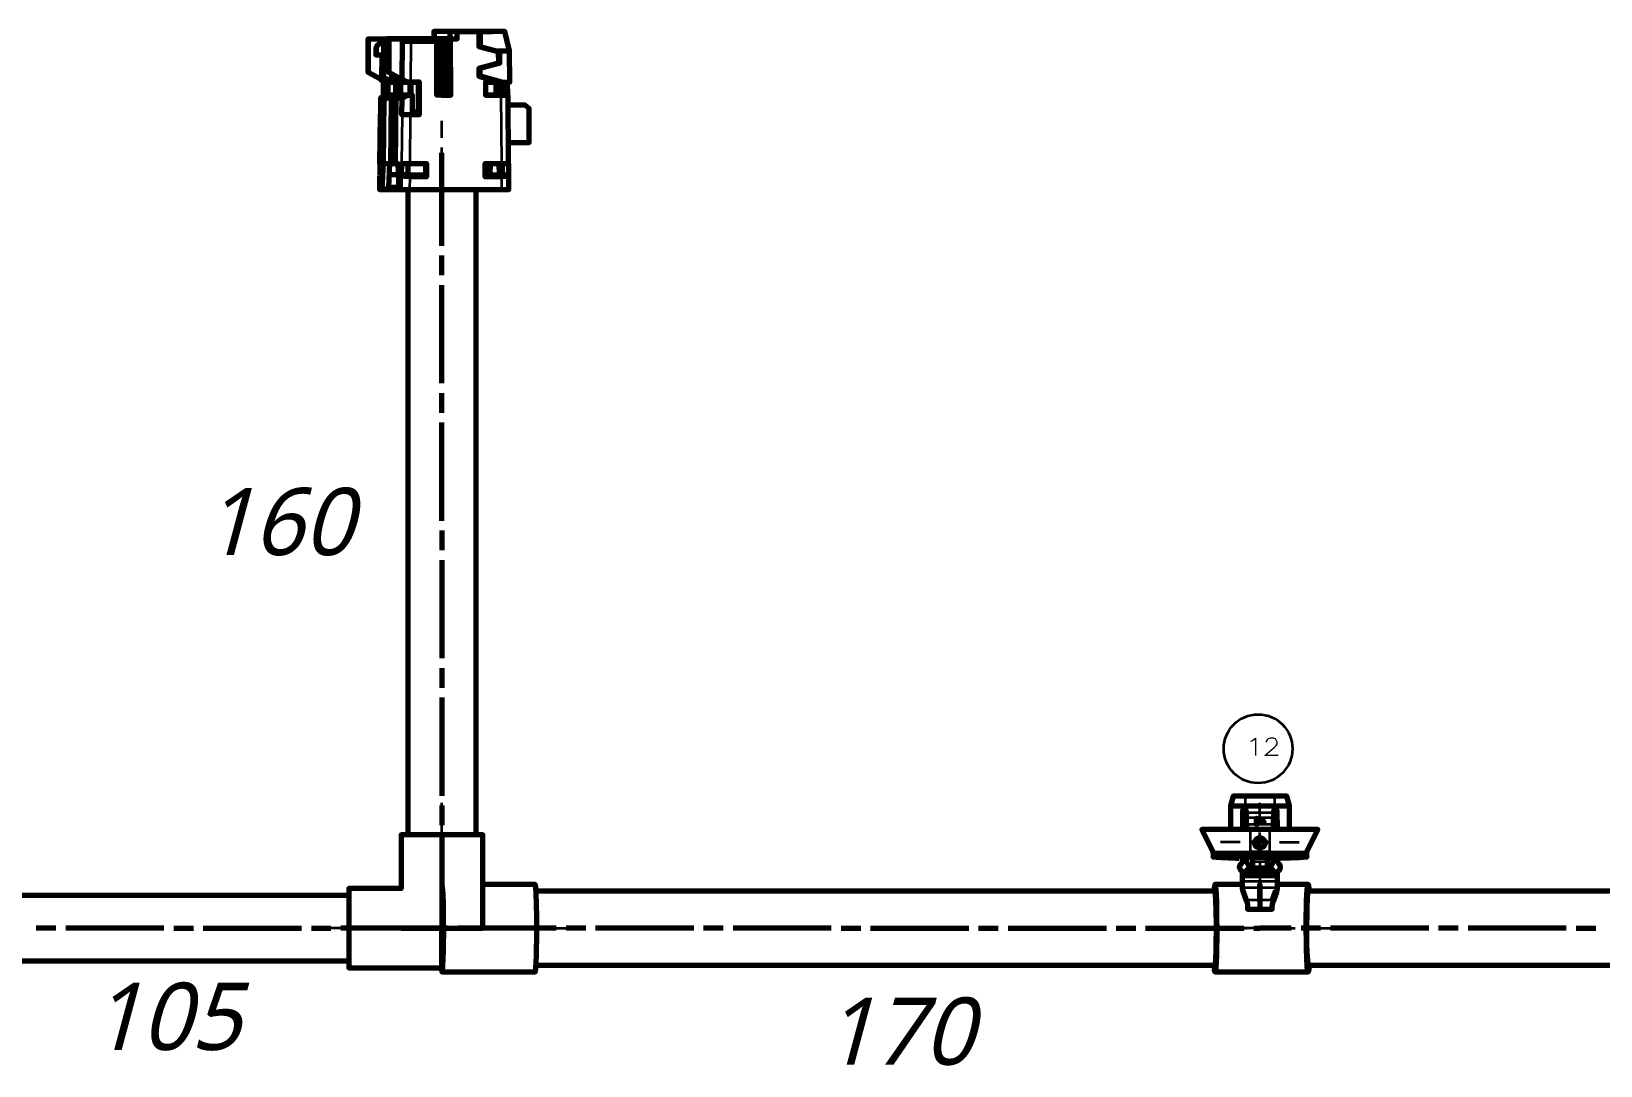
# Model space of a CAD drawing. Header units: millimetres. Extents: x 0 to 174, y 0 to 33.
# Drawn here: x 19.22 to 25.51, y 8.37 to 12.51 of the extents above; entities that cross this region are included whole.
import ezdxf

# ---------------------------------------------------------------- set-up
doc = ezdxf.new("R2010")
doc.units = ezdxf.units.MM
doc.layers.add('PDF_Geomertry', color=7, linetype='Continuous', true_color=0x405f80)
doc.layers.add('PDF_Text', color=7, linetype='Continuous')
doc.styles.add('PDF Lucida Handwriting Italic', font='')
doc.styles.get('PDF Lucida Handwriting Italic').set_extended_font_data('Lucida Handwriting', italic=True)

msp = doc.modelspace()

# ---------------------------------------------------------------- linework, layer by layer
at = {"layer": 'PDF_Geomertry', "lineweight": 70}
for points in [[(20.5711, 12.3483), (20.5696, 12.3483), (20.5696, 12.4832), (20.5711, 12.4832), (20.634, 12.4832), (20.6517, 12.4832), (20.6533, 12.4832), (20.6951, 12.4832)], [(20.6236, 12.4201), (20.6228, 12.321), (20.5711, 12.3483), (20.5711, 12.4832)], [(20.624, 12.4688), (20.6242, 12.4733), (20.634, 12.4832)], [(20.6326, 12.3288), (20.631, 12.3288), (20.6321, 12.4586), (20.6469, 12.4733), (20.6368, 12.4733), (20.6354, 12.4733)], [(20.6662, 12.311), (20.6326, 12.3288), (20.6338, 12.4586), (20.6321, 12.4586)], [(20.6446, 12.4694), (20.6338, 12.4586)], [(20.6517, 12.4694), (20.6446, 12.4694), (20.6517, 12.4769)], [(20.6533, 12.3483), (20.6517, 12.3483), (20.6517, 12.4832)], [(20.7063, 12.4733), (20.705, 12.321), (20.6533, 12.3483), (20.6533, 12.4832)], [(20.7161, 12.4832), (20.7063, 12.4733), (20.709, 12.4733), (20.7189, 12.4832), (20.721, 12.4832), (20.7256, 12.4832), (20.7322, 12.4832), (20.7399, 12.4832), (20.8447, 12.4832), (20.8449, 12.4832), (20.8596, 12.4832), (20.8606, 12.4832), (20.8821, 12.4832), (20.8822, 12.4832), (20.8969, 12.4832), (20.8997, 12.4832), (20.9262, 12.4832), (20.9261, 12.5136)], [(20.7406, 12.4733), (20.709, 12.4733)], [(20.8446, 12.4733), (20.7406, 12.4733), (20.7399, 12.4832)], [(21.1057, 12.3101), (21.1372, 12.3101), (21.1361, 12.435), (21.1171, 12.5136), (21.0179, 12.5136), (21.0126, 12.5136), (20.9261, 12.5136), (20.9242, 12.5136), (20.8981, 12.5136), (20.835, 12.5136), (20.8328, 12.5136), (20.8328, 12.4832)], [(20.835, 12.4832), (20.835, 12.5136)], [(20.8628, 12.2578), (20.8446, 12.2578), (20.8446, 12.4733), (20.8447, 12.4832)], [(20.8449, 12.4832), (20.8449, 12.2578)], [(20.8596, 12.4832), (20.8596, 12.2578)], [(20.8635, 12.4654), (20.8606, 12.4832)], [(20.8818, 12.4654), (20.8635, 12.4654), (20.8637, 12.2578)], [(20.8821, 12.4832), (20.8818, 12.4654), (20.8818, 12.2578), (20.8819, 12.2578), (20.9001, 12.2578), (20.8997, 12.4832)], [(20.8822, 12.4832), (20.8822, 12.2578)], [(20.8969, 12.4832), (20.8969, 12.2578)], [(20.8981, 12.4832), (20.8981, 12.5136)], [(20.9242, 12.5136), (20.9242, 12.4832)], [(21.0126, 12.5136), (21.0126, 12.4536), (21.0185, 12.4536), (21.0882, 12.4349), (21.0971, 12.4325), (21.0911, 12.4325), (21.0912, 12.3861), (21.0971, 12.3861), (21.0971, 12.4325)], [(21.0126, 12.4536), (21.0911, 12.4325)], [(21.0179, 12.5136), (21.0185, 12.4536)], [(21.1361, 12.4349), (21.0882, 12.4349)], [(20.664, 12.3288), (20.6976, 12.311), (20.6662, 12.311), (20.6353, 12.311), (20.6232, 12.3176), (20.6194, 12.32), (20.6185, 12.3206), (20.6183, 12.3208), (20.6182, 12.3208), (20.6182, 12.3208), (20.6182, 12.3208), (20.6182, 12.3208), (20.6182, 12.321), (20.6182, 12.321), (20.6182, 12.321), (20.6183, 12.321), (20.6211, 12.321), (20.5696, 12.3483)], [(20.6228, 12.321), (20.6457, 12.321), (20.631, 12.3288)], [(20.6806, 12.3331), (20.6804, 12.321), (20.7033, 12.321), (20.6517, 12.3483)], [(20.6657, 12.3288), (20.664, 12.3288), (20.6642, 12.3417)], [(20.6658, 12.3408), (20.6657, 12.3288), (20.6804, 12.321)], [(21.0971, 12.3861), (21.0186, 12.365), (21.0126, 12.365), (21.0126, 12.3336), (21.0999, 12.3101), (21.0401, 12.3101), (21.0403, 12.2585), (21.1024, 12.2585), (21.1297, 12.2585)], [(21.0912, 12.3861), (21.0126, 12.365)], [(21.0999, 12.3101), (21.1057, 12.3101), (21.0186, 12.3336), (21.0126, 12.3336)], [(21.0186, 12.3336), (21.0186, 12.365)], [(20.6182, 12.3225), (20.6182, 12.3208)], [(20.7718, 12.2504), (20.7731, 12.2515), (20.7731, 12.3089), (20.7718, 12.3089), (20.7467, 12.3089), (20.7374, 12.3089), (20.7, 12.3089), (20.6985, 12.3089), (20.6825, 12.3089), (20.6808, 12.3089), (20.6481, 12.3089), (20.6464, 12.3089), (20.6306, 12.3089), (20.6289, 12.3089), (20.6289, 12.2597), (20.6306, 12.2597), (20.6464, 12.2597), (20.6481, 12.2597), (20.6808, 12.2597), (20.6825, 12.2597), (20.6985, 12.2597), (20.7, 12.2597), (20.7374, 12.2597), (20.7374, 12.3089)], [(20.6306, 12.3089), (20.6306, 12.2597)], [(20.6464, 12.3089), (20.6464, 12.2597)], [(20.6481, 12.3089), (20.6481, 12.2597)], [(20.6594, 12.311), (20.6594, 12.3089)], [(20.6808, 12.2597), (20.6808, 12.3089)], [(20.6825, 12.2597), (20.6825, 12.3089)], [(20.685, 12.3089), (20.685, 12.311)], [(20.6976, 12.311), (20.7286, 12.311), (20.7392, 12.311), (20.7742, 12.311), (20.7742, 12.179), (20.7382, 12.179), (20.7067, 12.179), (20.705, 12.179), (20.7056, 12.2461), (20.7253, 12.2578), (20.7454, 12.2578)], [(20.6985, 12.2597), (20.6985, 12.3089)], [(20.7, 12.2597), (20.7, 12.3089)], [(20.705, 12.321), (20.7078, 12.321), (20.7142, 12.3182), (20.7286, 12.311)], [(20.7199, 12.3089), (20.7199, 12.311)], [(20.7374, 12.2597), (20.7454, 12.2597), (20.7454, 12.1908), (20.7467, 12.1908), (20.7718, 12.1908), (20.7718, 12.3089)], [(20.7457, 12.3089), (20.7457, 12.311)], [(20.7704, 12.311), (20.7704, 12.3089)], [(20.8867, 12.2636), (20.8867, 12.305)], [(20.8935, 12.2636), (20.8935, 12.305)], [(21.0403, 12.2597), (21.0818, 12.2597), (21.0828, 12.2597), (21.1004, 12.2597), (21.11, 12.2597), (21.11, 12.3089), (21.1004, 12.3089), (21.0828, 12.3089), (21.0818, 12.3089), (21.0401, 12.3089)], [(21.0818, 12.2597), (21.0818, 12.3089)], [(21.0828, 12.3089), (21.0828, 12.2597)], [(21.1004, 12.2597), (21.1004, 12.3089)], [(21.1271, 12.3101), (21.1275, 12.2585)], [(20.7253, 12.2578), (20.6978, 12.2578), (20.6664, 12.2578), (20.639, 12.2578), (20.6193, 12.2461), (20.6186, 12.179), (20.6169, 12.179), (20.6151, 11.9842), (20.6161, 11.9842), (20.6157, 11.9389), (20.6147, 11.9363)], [(20.6664, 12.2578), (20.6319, 12.2374), (20.6303, 12.2374), (20.6451, 12.2461), (20.6193, 12.2461)], [(20.6319, 12.2374), (20.6299, 11.9843), (20.6282, 11.9843), (20.6303, 12.2374)], [(20.6568, 12.2597), (20.6568, 12.2578)], [(20.6582, 12.2597), (20.6582, 12.2578)], [(20.6592, 12.2597), (20.6592, 12.2578)], [(20.6757, 11.9842), (20.6608, 11.9843), (20.6632, 12.2374), (20.6978, 12.2578)], [(20.6608, 11.9843), (20.6625, 11.9843), (20.6649, 12.2374), (20.6632, 12.2374)], [(20.7056, 12.2461), (20.6797, 12.2461), (20.6649, 12.2374)], [(20.6797, 12.2461), (20.6772, 11.9842), (20.6889, 11.9842), (20.6921, 11.8799)], [(20.6847, 12.2578), (20.6847, 12.2597)], [(20.7196, 12.2578), (20.7196, 12.2597)], [(20.8819, 12.2578), (20.8628, 12.2578), (20.8637, 12.2578), (20.8818, 12.2578)], [(21.1313, 11.9842), (21.1317, 11.9389), (21.1328, 11.9363), (21.1324, 11.935), (21.1304, 11.9339), (21.1254, 11.9325), (21.1164, 11.9314), (21.1054, 11.931), (21.0385, 11.931), (21.0385, 11.9842), (21.1049, 11.9842), (21.1324, 11.9842), (21.1299, 12.2585)], [(21.1315, 12.0678), (21.2142, 12.0678), (21.2142, 12.2044), (21.1993, 12.2183), (21.1301, 12.2183)], [(20.7704, 12.1908), (20.7704, 12.179)], [(20.6262, 11.8799), (20.6314, 11.9842), (20.6429, 11.9842), (20.6446, 11.9842), (20.6757, 11.9842), (20.6772, 11.9842), (20.6625, 11.9843)], [(20.6282, 11.9843), (20.6429, 11.9842)], [(20.6299, 11.9843), (20.6446, 11.9842)], [(20.6553, 11.9842), (20.6515, 11.8897), (20.6918, 11.8897)], [(20.7281, 11.9389), (20.7036, 11.9389), (20.704, 11.9842), (20.705, 11.9842), (20.7365, 11.9842), (20.8028, 11.9842), (20.8028, 11.931), (20.7361, 11.931), (20.7174, 11.9322), (20.7074, 11.9343), (20.7053, 11.9354), (20.7049, 11.936), (20.7047, 11.9363), (20.7036, 11.9389)], [(20.7281, 11.9842), (20.7281, 11.9389), (20.7997, 11.9389)], [(20.7287, 11.9842), (20.7287, 11.9389)], [(20.7997, 11.9842), (20.7997, 11.9389), (20.8028, 11.931)], [(21.0385, 11.9389), (21.1081, 11.9389), (21.1081, 11.9842)], [(21.0586, 11.9842), (21.0572, 11.9389)], [(21.0928, 11.9842), (21.0946, 11.9389)], [(20.6146, 11.9358), (20.6142, 11.8799), (20.6262, 11.8799), (20.6414, 11.8799), (20.6921, 11.8799), (20.7042, 11.8799), (20.7357, 11.8799), (21.1058, 11.8799), (21.1333, 11.8799), (21.1328, 11.9358)], [(20.6515, 11.8897), (20.6414, 11.8799)], [(20.6903, 11.9389), (20.6535, 11.9389)], [(21.1081, 11.9389), (21.1317, 11.9389)], [(20.7287, 11.8799), (20.7287, 9.2933)], [(21.0019, 9.2933), (21.0019, 11.8799)], [(24.2614, 9.315), (24.2614, 9.4096), (24.2508, 9.4489), (24.2024, 9.4489), (24.0843, 9.4489), (24.0357, 9.4489), (24.0251, 9.4096), (24.0251, 9.315)], [(24.0251, 9.4096), (24.0843, 9.4096), (24.2024, 9.4096), (24.2614, 9.4096)], [(24.0747, 9.315), (24.0747, 9.3908), (24.0754, 9.3931), (24.0772, 9.3946), (24.0786, 9.3949), (24.0813, 9.3949), (24.0839, 9.3949), (24.0843, 9.3949), (24.0857, 9.3944), (24.0868, 9.3936), (24.0875, 9.3924), (24.0878, 9.391), (24.0878, 9.381), (24.0879, 9.3707), (24.0881, 9.3613), (24.0889, 9.3346), (24.0892, 9.3275), (24.0892, 9.3199), (24.0892, 9.3165), (24.1975, 9.3165), (24.1979, 9.315)], [(24.1975, 9.3165), (24.1975, 9.3199), (24.1975, 9.3275), (24.1976, 9.3346), (24.1985, 9.3613), (24.1988, 9.3707), (24.1989, 9.381), (24.1989, 9.391), (24.1999, 9.3936), (24.201, 9.3944), (24.2024, 9.3949), (24.2028, 9.3949), (24.2054, 9.3949), (24.2079, 9.3949), (24.2101, 9.3942), (24.2115, 9.3924), (24.2118, 9.3908), (24.2119, 9.315)], [(24.3311, 9.2049), (24.3311, 9.221), (24.3321, 9.2253), (24.3754, 9.315), (24.1813, 9.315), (24.1054, 9.315), (23.9112, 9.315), (23.9546, 9.2253), (23.9556, 9.221), (23.9556, 9.2049)], [(24.0892, 9.3165), (24.0888, 9.315)], [(24.1286, 9.359), (24.1285, 9.3592), (24.1279, 9.3362)], [(24.1317, 9.359), (24.1286, 9.359), (24.1279, 9.3364), (24.1322, 9.3364)], [(24.1279, 9.3364), (24.1279, 9.3362), (24.1324, 9.3362)], [(24.1583, 9.3469), (24.1317, 9.359), (24.1317, 9.3592), (24.1285, 9.3592)], [(24.1585, 9.3471), (24.1317, 9.3592)], [(24.1586, 9.3422), (24.1319, 9.355), (24.1318, 9.3551), (24.1585, 9.3424), (24.1586, 9.3422), (24.1585, 9.3471), (24.1583, 9.3469), (24.1585, 9.3424)], [(24.1319, 9.355), (24.1324, 9.3362), (24.1322, 9.3364), (24.1318, 9.3551)], [(20.7012, 8.9193), (21.0294, 8.9193), (21.0294, 9.2933), (20.7012, 9.2933), (20.7012, 9.0779), (20.4914, 9.0779), (20.4914, 8.7607), (20.8653, 8.7607), (20.8653, 8.9193)], [(24.0592, 9.2), (24.0331, 9.2003), (23.9753, 9.2024), (23.9581, 9.2039), (23.9558, 9.2046), (23.9556, 9.2047), (23.9556, 9.2049), (23.9556, 9.2049), (23.9556, 9.2049), (23.9556, 9.205), (23.9556, 9.205), (23.9556, 9.2051), (23.9558, 9.2053), (23.9569, 9.2057), (23.9715, 9.2072), (24.0004, 9.2086), (24.0488, 9.2097), (24.1054, 9.2101), (24.1813, 9.2101), (24.2549, 9.2094), (24.3118, 9.2075), (24.3287, 9.2058), (24.3308, 9.2053), (24.3311, 9.2051), (24.3311, 9.205), (24.3311, 9.2049), (24.3311, 9.2049), (24.3311, 9.2049), (24.3311, 9.2047), (24.331, 9.2047), (24.3308, 9.2046), (24.3257, 9.2035), (24.3089, 9.2022), (24.2706, 9.2007), (24.2193, 9.1999)], [(24.0722, 9.2025), (24.0722, 9.1843), (24.0692, 9.179), (24.0625, 9.1724), (24.0604, 9.1632), (24.0637, 9.1543), (24.0692, 9.1497), (24.0718, 9.1468), (24.0722, 9.1444), (24.0722, 9.1317), (24.0722, 9.1236), (24.0722, 9.1035), (24.0722, 9.0853), (24.0725, 9.08), (24.0736, 9.0725), (24.0758, 9.0651), (24.0893, 9.0281), (24.0906, 9.0246), (24.0932, 9.0147), (24.094, 9.0044), (24.094, 8.9961), (24.0956, 8.9961), (24.099, 8.9961), (24.1876, 8.9961), (24.1911, 8.9961), (24.1919, 8.9961), (24.1922, 8.9961), (24.1925, 8.9961), (24.1925, 8.9961), (24.1925, 8.9961), (24.1925, 9.0044), (24.1935, 9.0147), (24.1961, 9.0246), (24.1974, 9.0281), (24.2108, 9.0651), (24.2129, 9.0725), (24.2142, 9.08), (24.2144, 9.0853), (24.2144, 9.1035), (24.2144, 9.1236), (24.2144, 9.1317), (24.2144, 9.1444), (24.2149, 9.1468), (24.2175, 9.1497), (24.2242, 9.1564), (24.2261, 9.1656), (24.2229, 9.1744), (24.2175, 9.179), (24.2143, 9.1843)], [(24.0772, 9.2088), (24.0696, 9.2086), (24.0672, 9.2085), (24.0664, 9.2083)], [(24.0678, 9.2031), (24.0681, 9.2029), (24.0706, 9.2014), (24.0722, 9.1979), (24.0722, 9.1974)], [(24.0971, 9.1585), (24.1029, 9.1585), (24.1029, 9.1619), (24.1022, 9.1654), (24.1015, 9.1665), (24.0971, 9.1729), (24.0922, 9.1797), (24.0911, 9.1832), (24.0911, 9.2026), (24.0911, 9.2028), (24.0911, 9.2028), (24.0917, 9.2051), (24.0931, 9.2069), (24.0949, 9.2082), (24.0971, 9.2088)], [(24.0971, 9.2025), (24.0949, 9.2021), (24.0931, 9.201), (24.0917, 9.1993), (24.0911, 9.1968)], [(24.1126, 9.1997), (24.1054, 9.1997)], [(24.1731, 9.1574), (24.1732, 9.1585), (24.1732, 9.1651), (24.1732, 9.1858), (24.1732, 9.1967), (24.1732, 9.1992), (24.1742, 9.204), (24.1756, 9.2061), (24.1772, 9.2074), (24.1782, 9.2078), (24.179, 9.2078), (24.1075, 9.2078), (24.1103, 9.2068), (24.1119, 9.205), (24.1131, 9.2022), (24.1135, 9.1992), (24.1135, 9.1967), (24.1135, 9.1858), (24.1135, 9.1651), (24.1135, 9.1585), (24.1136, 9.1574)], [(24.1133, 9.1975), (24.1128, 9.1996), (24.1114, 9.2011), (24.1096, 9.2022), (24.1075, 9.2025)], [(24.179, 9.2025), (24.1769, 9.2022), (24.1751, 9.2011), (24.1739, 9.1996), (24.1732, 9.1975)], [(24.1813, 9.1997), (24.1739, 9.1997)], [(24.1896, 9.2088), (24.1918, 9.2082), (24.1938, 9.2069), (24.195, 9.205), (24.1954, 9.2028), (24.1954, 9.2028), (24.1954, 9.2026), (24.1954, 9.1832), (24.1944, 9.1797), (24.1896, 9.1729), (24.1851, 9.1665), (24.1844, 9.1654), (24.1836, 9.1619), (24.1836, 9.1585), (24.1896, 9.1585)], [(24.1954, 9.1968), (24.195, 9.1989), (24.1939, 9.2007), (24.1921, 9.2019), (24.1896, 9.2025)], [(24.2144, 9.1974), (24.2157, 9.201), (24.2182, 9.2028), (24.2185, 9.2029)], [(24.2144, 9.2025), (24.2144, 9.1843)], [(24.1896, 9.1586), (24.1907, 9.1585), (24.1954, 9.1526), (24.1954, 9.1487), (24.1954, 9.1408), (24.1954, 9.1401), (24.1951, 9.1382), (24.1931, 9.1344), (24.1892, 9.1317), (24.1857, 9.131), (24.101, 9.131), (24.0974, 9.1317), (24.0953, 9.1328), (24.0922, 9.1363), (24.0911, 9.1401), (24.0911, 9.1408), (24.0911, 9.1487), (24.0911, 9.1526), (24.0912, 9.1538), (24.0971, 9.1586)], [(24.094, 9.1526), (24.094, 9.1379)], [(24.0942, 9.1526), (24.099, 9.1575), (24.1036, 9.1575), (24.1831, 9.1575), (24.1876, 9.1575), (24.1925, 9.1526), (24.1925, 9.1379), (24.1925, 9.1368), (24.1867, 9.1319), (24.1, 9.1319), (24.0989, 9.1321), (24.0942, 9.1379)], [(24.1036, 9.1575), (24.1056, 9.1468), (24.1811, 9.1468), (24.1831, 9.1575)], [(24.2157, 9.1482), (24.2174, 9.1496), (24.2174, 9.1496)], [(20.8625, 8.7607), (20.8639, 8.7481), (20.8644, 8.7456), (20.8649, 8.7443), (20.865, 8.7442), (20.8651, 8.744), (20.8653, 8.7439), (20.8653, 8.7439), (20.8654, 8.7439), (20.8656, 8.744), (20.8657, 8.7442), (20.8664, 8.746), (20.8682, 8.7599), (20.8706, 8.8065), (20.8721, 8.9018), (20.8719, 8.9611), (20.871, 9.0157), (20.8696, 9.0561), (20.8678, 9.0832), (20.8665, 9.0917), (20.8653, 9.0946)], [(20.8653, 8.7439), (21.239, 8.7439), (21.2392, 8.7439), (21.2393, 8.744), (21.2394, 8.7442), (21.2401, 8.7461), (21.2419, 8.7604), (21.2443, 8.8079), (21.2458, 8.9042), (21.2456, 8.9635), (21.2446, 9.0176), (21.2432, 9.0574), (21.2414, 9.0838), (21.2403, 9.0919), (21.239, 9.0946), (21.0294, 9.0946)], [(21.2428, 8.7715), (23.9635, 8.7715), (23.9635, 8.7715), (23.9636, 8.7715), (23.9638, 8.7717), (23.9644, 8.7736), (23.9661, 8.7886), (23.9682, 8.839), (23.969, 8.9354), (23.9685, 8.9876), (23.9672, 9.0304), (23.9657, 9.0544), (23.964, 9.0661), (23.9635, 9.0671), (21.2428, 9.0671)], [(24.0722, 9.0946), (23.9635, 9.0946), (23.9646, 9.0921), (23.9657, 9.0846), (23.9675, 9.0589), (23.9689, 9.02), (23.97, 8.9661), (23.9701, 8.9068), (23.9688, 8.8097), (23.9664, 8.7611), (23.9646, 8.7462), (23.9639, 8.7443), (23.9636, 8.744), (23.9636, 8.7439), (23.9635, 8.7439), (23.9633, 8.7439), (23.9633, 8.744), (23.9632, 8.744), (23.9631, 8.7443), (23.9626, 8.7453), (23.9614, 8.7526), (23.9599, 8.7715)], [(23.9635, 9.0946), (23.9633, 9.0946), (23.9632, 9.0946), (23.9631, 9.0943), (23.9624, 9.0924), (23.9606, 9.0781), (23.9599, 9.0671)], [(24.2063, 9.0685), (24.1926, 9.0314)], [(24.3417, 8.7715), (24.341, 8.7632), (24.3388, 8.7474), (24.3379, 8.7447), (24.3375, 8.7442), (24.3372, 8.744), (24.3372, 8.7439), (24.3371, 8.7439), (24.3369, 8.7439), (24.3368, 8.744), (24.3367, 8.7442), (24.3364, 8.7444), (24.336, 8.7456), (24.3346, 8.7519), (24.3329, 8.7671), (24.331, 8.7982), (24.3296, 8.8392), (24.3287, 8.9426), (24.3306, 9.0286), (24.3332, 9.0747), (24.3354, 9.091), (24.3362, 9.0938), (24.3367, 9.0943), (24.3369, 9.0946), (24.3369, 9.0946), (24.3371, 9.0946), (24.2144, 9.0946)], [(26.5639, 9.0671), (24.3371, 9.0671), (24.3369, 9.0671), (24.3369, 9.0669), (24.3367, 9.0668), (24.3362, 9.0661), (24.3356, 9.0632), (24.3333, 9.0451), (24.331, 8.9949), (24.33, 8.9075), (24.3306, 8.8601), (24.3318, 8.8192), (24.3335, 8.7926), (24.3353, 8.7763), (24.3362, 8.7726), (24.3371, 8.7715), (26.5639, 8.7715)], [(24.3417, 9.0671), (24.3394, 9.0875), (24.3383, 9.0928), (24.3371, 9.0946)], [(20.4914, 9.0503), (18.9854, 9.0503)], [(18.9854, 8.7882), (20.4914, 8.7882)], [(23.9635, 8.7439), (24.1433, 8.7439), (24.3371, 8.7439)]]:
    msp.add_lwpolyline(points, dxfattribs=at)
for points in [[(20.6242, 12.4733), (20.6354, 12.4733), (20.6147, 12.465, 0.311388), (20.6006, 12.444), (20.6006, 12.4201), (20.6018, 12.4201), (20.6318, 12.4201)], [(20.6367, 12.4632), (20.6368, 12.4733), (20.6161, 12.465, 0.306265), (20.6018, 12.444), (20.6018, 12.4201)], [(24.0867, 9.315), (24.0867, 9.3899), (24.0864, 9.3914), (24.0861, 9.3921), (24.0856, 9.3926), (24.085, 9.3931), (24.0843, 9.3935), (24.0828, 9.3938), (24.0797, 9.3938, 0.415273), (24.0758, 9.3899), (24.0758, 9.315)], [(24.2108, 9.315), (24.2108, 9.3899), (24.2106, 9.3914), (24.2101, 9.3921), (24.2097, 9.3926), (24.209, 9.3931), (24.2085, 9.3935), (24.2069, 9.3938), (24.2039, 9.3938, 0.395344), (24.1999, 9.3899), (24.1999, 9.315)]]:
    msp.add_lwpolyline(points, format="xyb", dxfattribs=at)
at = {"layer": 'PDF_Geomertry', "lineweight": 35}
for points in [[(20.6147, 12.465), (20.6161, 12.465)], [(20.7078, 12.321), (20.709, 12.4733)], [(20.7406, 12.4733), (20.7392, 12.311)], [(20.6018, 12.444), (20.6006, 12.444)], [(20.6183, 12.3225), (20.6183, 12.321)], [(20.7467, 12.1908), (20.7467, 12.3089)], [(20.6569, 12.2597), (20.6569, 12.2578)], [(21.1049, 11.9842), (21.1024, 12.2585)], [(20.6169, 12.179), (20.6151, 11.9842)], [(20.705, 11.9842), (20.7067, 12.179)], [(20.7382, 12.179), (20.7365, 11.9842)], [(20.6147, 11.9363), (20.6142, 11.8799)], [(20.7042, 11.8799), (20.7047, 11.9363)], [(20.7361, 11.931), (20.7357, 11.8799)], [(21.1058, 11.8799), (21.1054, 11.931)], [(24.0843, 9.4489), (24.0843, 9.4096), (24.0843, 9.3949)], [(24.2024, 9.4489), (24.2024, 9.4096), (24.2024, 9.3949)], [(24.0747, 9.3908), (24.0758, 9.3899)], [(24.0786, 9.3949), (24.0797, 9.3938)], [(24.0828, 9.3938), (24.0839, 9.3949)], [(24.0867, 9.3899), (24.0878, 9.391)], [(24.1989, 9.381), (24.0878, 9.381)], [(24.1989, 9.391), (24.1999, 9.3899)], [(24.2028, 9.3949), (24.2039, 9.3938)], [(24.2069, 9.3938), (24.2079, 9.3949)], [(24.2108, 9.3899), (24.2118, 9.3908)], [(24.1985, 9.3613), (24.0881, 9.3613)], [(24.1976, 9.3346), (24.0889, 9.3346)], [(24.1975, 9.3199), (24.0892, 9.3199)], [(24.1813, 9.315), (24.1813, 9.2253), (24.1054, 9.2253), (24.1054, 9.315)], [(24.124, 9.2678), (24.124, 9.2681), (24.124, 9.2682), (24.1239, 9.2686), (24.1235, 9.2689), (24.1224, 9.2696), (24.1201, 9.2703), (24.1221, 9.2753), (24.1272, 9.2804), (24.1321, 9.2831), (24.1394, 9.2847), (24.1472, 9.2847), (24.1546, 9.2829), (24.161, 9.2793), (24.165, 9.2744), (24.1664, 9.2703), (24.1649, 9.27), (24.1636, 9.2693), (24.1631, 9.2689), (24.1628, 9.2686), (24.1626, 9.2682), (24.1626, 9.2678)], [(23.9546, 9.2253), (24.1054, 9.2253), (24.1054, 9.221), (24.1813, 9.221), (24.1813, 9.2253), (24.3321, 9.2253)], [(23.9556, 9.221), (24.1054, 9.221), (24.1054, 9.2101)], [(24.0722, 9.1974), (24.0718, 9.1994), (24.0707, 9.2014), (24.0689, 9.2026), (24.0664, 9.2032), (24.0664, 9.2083), (24.0689, 9.2078), (24.0707, 9.2065), (24.0718, 9.2046), (24.0722, 9.2025), (24.0726, 9.2026), (24.0738, 9.2026), (24.0772, 9.2028), (24.0911, 9.2028)], [(24.0664, 9.2032), (24.0664, 9.2032), (24.0664, 9.2032), (24.0664, 9.2032), (24.0664, 9.2032), (24.0667, 9.2031), (24.0676, 9.2029)], [(24.0692, 9.179), (24.0715, 9.1747), (24.0769, 9.1819), (24.0772, 9.1843)], [(24.0967, 9.2025), (24.0971, 9.2025), (24.0971, 9.2088), (24.0772, 9.2088), (24.0772, 9.2028), (24.0772, 9.1843), (24.0722, 9.1843)], [(24.1079, 9.2025), (24.1075, 9.2025), (24.1075, 9.2078)], [(24.1732, 9.1967), (24.1135, 9.1967)], [(24.1732, 9.1858), (24.1135, 9.1858)], [(24.179, 9.2078), (24.179, 9.2025), (24.1786, 9.2025)], [(24.3311, 9.221), (24.1813, 9.221), (24.1813, 9.2101)], [(24.19, 9.2025), (24.1896, 9.2025), (24.1896, 9.2088), (24.2094, 9.2088), (24.2094, 9.2028), (24.2129, 9.2026), (24.214, 9.2026), (24.2143, 9.2025), (24.2143, 9.2025), (24.2143, 9.2025), (24.2144, 9.2025), (24.2144, 9.2025), (24.215, 9.205), (24.2162, 9.2068), (24.2181, 9.2079), (24.2203, 9.2083), (24.2203, 9.2032), (24.2181, 9.2028), (24.2162, 9.2017), (24.215, 9.1999), (24.2144, 9.1974)], [(24.2144, 9.1843), (24.2094, 9.1843), (24.2094, 9.2028), (24.1954, 9.2028)], [(24.2203, 9.2083), (24.2203, 9.2083), (24.2203, 9.2083), (24.2203, 9.2083), (24.22, 9.2085), (24.2194, 9.2085), (24.2171, 9.2086), (24.2094, 9.2088)], [(24.2094, 9.1843), (24.2132, 9.1761), (24.2151, 9.1747)], [(24.2175, 9.2029), (24.2196, 9.2031), (24.2201, 9.2032), (24.2203, 9.2032)], [(24.0715, 9.1747), (24.0658, 9.1676), (24.0668, 9.1586), (24.0715, 9.154), (24.0692, 9.1497)], [(24.0764, 9.1487), (24.0715, 9.154)], [(24.0911, 9.1487), (24.0762, 9.1487), (24.0718, 9.1468)], [(24.0722, 9.1317), (24.0772, 9.1317), (24.0772, 9.1236), (24.0722, 9.1236)], [(24.0762, 9.1487), (24.0772, 9.1403)], [(24.0911, 9.1401), (24.0772, 9.1401), (24.0772, 9.1317), (24.0974, 9.1317)], [(24.2144, 9.1317), (24.2094, 9.1317), (24.2094, 9.1236), (24.0772, 9.1236), (24.0772, 9.1075), (24.2094, 9.1075), (24.2122, 9.1068), (24.2136, 9.1057), (24.214, 9.105), (24.2143, 9.1043), (24.2144, 9.1035)], [(24.0971, 9.1729), (24.0971, 9.1585)], [(24.1732, 9.1651), (24.1135, 9.1651)], [(24.1954, 9.1401), (24.2094, 9.1401), (24.2094, 9.1317), (24.1892, 9.1317)], [(24.1896, 9.1729), (24.1896, 9.1585)], [(24.2149, 9.1468), (24.2103, 9.1487), (24.1954, 9.1487)], [(24.2175, 9.1497), (24.2151, 9.154), (24.2103, 9.1487), (24.2094, 9.1403)], [(24.2144, 9.1236), (24.2094, 9.1236), (24.2094, 9.1075), (24.2094, 9.0875), (24.2126, 9.0869), (24.2138, 9.0862), (24.2142, 9.086), (24.2143, 9.0856), (24.2144, 9.0853)], [(24.2175, 9.179), (24.2151, 9.1747), (24.2199, 9.1701), (24.2208, 9.1611), (24.2151, 9.154)], [(24.0722, 9.1035), (24.0726, 9.105), (24.0731, 9.1057), (24.0738, 9.1063), (24.0753, 9.1072), (24.0772, 9.1075), (24.0772, 9.0875), (24.0753, 9.0874), (24.0738, 9.0868), (24.0731, 9.0865), (24.0726, 9.0861), (24.0722, 9.0853)], [(24.0772, 9.0875), (24.0774, 9.0822), (24.0739, 9.0814), (24.0728, 9.0807), (24.0725, 9.08)], [(24.0804, 9.0685), (24.0769, 9.0668), (24.076, 9.0658), (24.0758, 9.0651)], [(24.1961, 9.0246), (24.1961, 9.0247), (24.1961, 9.025), (24.1958, 9.0254), (24.195, 9.0263), (24.1915, 9.0279), (24.1926, 9.0314), (24.0939, 9.0314), (24.0804, 9.0685), (24.0792, 9.0725), (24.0774, 9.0822), (24.2092, 9.0822), (24.2128, 9.0814), (24.2138, 9.0807), (24.214, 9.0804), (24.2142, 9.0801), (24.2142, 9.08)], [(24.2108, 9.0651), (24.2108, 9.0653), (24.2108, 9.0654), (24.2107, 9.0658), (24.2097, 9.0668), (24.2063, 9.0685), (24.2088, 9.0779), (24.2093, 9.0822)], [(24.2094, 9.0875), (24.2092, 9.0822)], [(24.0893, 9.0281), (24.0894, 9.0288), (24.0904, 9.0297), (24.0939, 9.0314), (24.0951, 9.0279), (24.0917, 9.0263), (24.0906, 9.0246)], [(24.094, 9.0044), (24.0944, 9.0049), (24.0956, 9.0051), (24.099, 9.0054), (24.099, 8.9961)], [(24.0951, 9.0279), (24.0981, 9.0169), (24.099, 9.0054)], [(24.1915, 9.0279), (24.1886, 9.0169), (24.1876, 9.0054)], [(24.1925, 9.0044), (24.1925, 9.0044), (24.1925, 9.0046), (24.1924, 9.0047), (24.1921, 9.0049), (24.191, 9.0051), (24.1876, 9.0054), (24.1876, 8.9961)], [(24.1974, 9.0281), (24.1974, 9.0282), (24.1974, 9.0283), (24.1971, 9.0288), (24.1963, 9.0297), (24.1926, 9.0314)]]:
    msp.add_lwpolyline(points, dxfattribs=at)
at = {"layer": 'PDF_Geomertry', "color": 60, "lineweight": 70}
for points in [[(20.709, 12.4832), (20.7122, 12.4832), (20.6468, 12.4832), (20.6438, 12.4832)], [(20.6478, 12.4832), (20.7132, 12.4832), (20.7162, 12.4832), (20.6508, 12.4832)], [(20.7197, 12.4832), (20.6544, 12.4832), (20.6513, 12.4832), (20.7167, 12.4832)], [(20.6547, 12.4832), (20.7201, 12.4832), (20.7232, 12.4832), (20.6579, 12.4832)], [(20.7236, 12.4832), (20.7267, 12.4832), (20.6614, 12.4832), (20.6582, 12.4832)], [(20.6617, 12.4832), (20.7271, 12.4832), (20.7301, 12.4832), (20.6649, 12.4832)], [(20.7306, 12.4832), (20.7336, 12.4832), (20.6683, 12.4832), (20.6651, 12.4832)], [(20.7035, 12.4832), (20.7689, 12.4832), (20.7719, 12.4832), (20.7065, 12.4832)], [(20.7724, 12.4832), (20.7754, 12.4832), (20.71, 12.4832), (20.7069, 12.4832)], [(20.7104, 12.4832), (20.7758, 12.4832), (20.7789, 12.4832), (20.7135, 12.4832)], [(20.7169, 12.4832), (20.7139, 12.4832), (20.7793, 12.4832), (20.7824, 12.4832)], [(20.7858, 12.4832), (20.7204, 12.4832), (20.7174, 12.4832), (20.7828, 12.4832)], [(20.7208, 12.4832), (20.7862, 12.4832), (20.7893, 12.4832), (20.7239, 12.4832)], [(20.725, 12.4832), (20.7903, 12.4832), (20.7935, 12.4832), (20.7281, 12.4832)], [(20.8072, 12.4832), (20.8104, 12.4832), (20.745, 12.4832), (20.7419, 12.4832)], [(20.746, 12.4832), (20.8114, 12.4832), (20.8144, 12.4832), (20.749, 12.4832)], [(20.8149, 12.4832), (20.8179, 12.4832), (20.7525, 12.4832), (20.7494, 12.4832)], [(20.756, 12.4832), (20.7529, 12.4832), (20.8183, 12.4832), (20.8214, 12.4832)], [(20.8249, 12.4832), (20.7596, 12.4832), (20.7564, 12.4832), (20.8218, 12.4832)], [(20.7599, 12.4832), (20.8253, 12.4832), (20.8283, 12.4832), (20.7631, 12.4832)], [(20.7633, 12.4832), (20.8287, 12.4832), (20.8318, 12.4832), (20.7665, 12.4832)], [(20.8353, 12.4832), (20.77, 12.4832), (20.7668, 12.4832), (20.8322, 12.4832)], [(20.8388, 12.4832), (20.7735, 12.4832), (20.7703, 12.4832), (20.8357, 12.4832)], [(20.8392, 12.4832), (20.8422, 12.4832), (20.7769, 12.4832), (20.7737, 12.4832)], [(20.7804, 12.4832), (20.7772, 12.4832), (20.8426, 12.4832), (20.8458, 12.4832)], [(20.7808, 12.4832), (20.8461, 12.4832), (20.8492, 12.4832), (20.7839, 12.4832)], [(20.7843, 12.4832), (20.8496, 12.4832), (20.8528, 12.4832), (20.7874, 12.4832)], [(20.8531, 12.4832), (20.8563, 12.4832), (20.7908, 12.4832), (20.7878, 12.4832)], [(20.8597, 12.4832), (20.7943, 12.4832), (20.7912, 12.4832), (20.8565, 12.4832)], [(20.8632, 12.4832), (20.7978, 12.4832), (20.7947, 12.4832), (20.86, 12.4832)], [(20.8635, 12.4832), (20.8667, 12.4832), (20.8012, 12.4832), (20.7982, 12.4832)], [(20.8047, 12.4832), (20.8017, 12.4832), (20.8671, 12.4832), (20.8701, 12.4832)], [(20.8051, 12.4832), (20.8706, 12.4832), (20.8736, 12.4832), (20.8082, 12.4832)], [(20.8771, 12.4832), (20.8117, 12.4832), (20.8086, 12.4832), (20.874, 12.4832)], [(20.8775, 12.4832), (20.8806, 12.4832), (20.8151, 12.4832), (20.8121, 12.4832)], [(20.884, 12.4832), (20.8186, 12.4832), (20.8156, 12.4832), (20.881, 12.4832)], [(20.8844, 12.4832), (20.8875, 12.4832), (20.8221, 12.4832), (20.819, 12.4832)], [(20.8262, 12.4832), (20.8232, 12.4832), (20.8885, 12.4832), (20.8917, 12.4832)], [(20.9881, 12.5136), (20.9213, 12.5136), (20.9157, 12.5136), (20.9825, 12.5136)], [(20.9896, 12.5136), (20.9229, 12.5136), (20.9285, 12.5136), (20.9953, 12.5136)], [(20.9968, 12.5136), (20.93, 12.5136), (20.9357, 12.5136), (21.0025, 12.5136)], [(20.9429, 12.5136), (20.9372, 12.5136), (21.004, 12.5136), (21.0096, 12.5136)], [(21.0168, 12.5136), (21.0113, 12.5136), (20.9444, 12.5136), (20.95, 12.5136)], [(21.0183, 12.5136), (20.9517, 12.5136), (20.9572, 12.5136), (21.024, 12.5136)], [(21.0312, 12.5136), (20.9644, 12.5136), (20.9589, 12.5136), (21.0256, 12.5136)], [(20.9717, 12.5136), (20.966, 12.5136), (21.0328, 12.5136), (21.0383, 12.5136)], [(21.04, 12.5136), (20.9732, 12.5136), (20.9787, 12.5136), (21.0456, 12.5136)], [(21.0471, 12.5136), (20.9804, 12.5136), (20.986, 12.5136), (21.0528, 12.5136)], [(20.9932, 12.5136), (20.9875, 12.5136), (21.0543, 12.5136), (21.06, 12.5136)], [(21.0671, 12.5136), (21.0615, 12.5136), (20.9947, 12.5136), (21.0004, 12.5136)]]:
    msp.add_lwpolyline(points, close=True, dxfattribs=at)
at = {"layer": 'PDF_Geomertry', "lineweight": 70}
for points in [[(20.8835, 12.305), (20.8867, 12.305), (20.8935, 12.305), (20.8958, 12.305), (20.8958, 12.2636), (20.8935, 12.2636), (20.8867, 12.2636), (20.8835, 12.2636)], [(24.0583, 9.2004), (23.9953, 9.2021), (23.9717, 9.2038), (23.9683, 9.2044), (23.9678, 9.2047), (23.9676, 9.2049), (23.9676, 9.2049), (23.9676, 9.2049), (23.9676, 9.205), (23.9676, 9.205), (23.9676, 9.205), (23.9679, 9.2051), (23.9682, 9.2053), (23.98, 9.2069), (24.0058, 9.2082), (24.0512, 9.2093), (24.1054, 9.2097), (24.0512, 9.2093), (24.0057, 9.2082), (23.9799, 9.2069), (23.9682, 9.2053), (23.9679, 9.2051), (23.9676, 9.205), (23.9676, 9.205), (23.9676, 9.205), (23.9676, 9.2049), (23.9676, 9.2049), (23.9676, 9.2047), (23.9679, 9.2046), (23.9701, 9.204), (23.9879, 9.2024), (24.0471, 9.2006)], [(24.1813, 9.2097), (24.1054, 9.2097)], [(24.1054, 9.2001), (24.1124, 9.2001)], [(24.1742, 9.2001), (24.1813, 9.2001)], [(24.1813, 9.2097), (24.2376, 9.2093), (24.2981, 9.2075), (24.3164, 9.2058), (24.3186, 9.2053), (24.3189, 9.2051), (24.319, 9.205), (24.319, 9.205), (24.319, 9.2049), (24.319, 9.2049), (24.319, 9.2049), (24.3189, 9.2047), (24.3188, 9.2047), (24.3179, 9.2043), (24.3156, 9.2039), (24.3019, 9.2026), (24.2668, 9.2011), (24.2185, 9.2003), (24.2668, 9.2011), (24.3019, 9.2026), (24.3156, 9.2039), (24.3179, 9.2043), (24.3188, 9.2047), (24.3189, 9.2047), (24.319, 9.2049), (24.319, 9.2049), (24.319, 9.2049), (24.319, 9.205), (24.319, 9.205), (24.3189, 9.2051), (24.3186, 9.2053), (24.3164, 9.2058), (24.2981, 9.2075), (24.2376, 9.2093)], [(20.87, 8.9193), (20.8696, 8.8763), (20.8679, 8.8193), (20.8662, 8.8017), (20.8657, 8.7993), (20.8656, 8.7992), (20.8654, 8.799), (20.8654, 8.799), (20.8653, 8.799), (20.8654, 8.799), (20.8654, 8.799), (20.8656, 8.7992), (20.8657, 8.7993), (20.8662, 8.8017), (20.8679, 8.8193), (20.8696, 8.8763)], [(20.871, 8.9193), (20.8701, 8.839), (20.8681, 8.7886), (20.8662, 8.7736), (20.8657, 8.7717), (20.8654, 8.7715), (20.8654, 8.7715), (20.8653, 8.7715), (20.8654, 8.7715), (20.8654, 8.7715), (20.8657, 8.7717), (20.8662, 8.7736), (20.8681, 8.7886), (20.8701, 8.839)]]:
    msp.add_lwpolyline(points, close=True, dxfattribs=at)
at = {"layer": 'PDF_Geomertry', "color": 18, "lineweight": 35, "true_color": 0x260000}
for points in [[(20.8653, 12.0875), (20.8653, 12.1554)], [(20.8653, 11.6544), (20.8653, 12.0482)], [(20.8653, 11.5364), (20.8653, 11.6151)], [(20.8653, 11.1033), (20.8653, 11.4969)], [(20.8653, 10.9851), (20.8653, 11.0639)], [(20.8653, 10.5521), (20.8653, 10.9458)], [(20.8653, 10.5128), (20.8653, 10.434)], [(20.8653, 10.3946), (20.8653, 10.001)], [(20.8653, 9.9615), (20.8653, 9.8828)], [(20.8653, 9.8435), (20.8653, 9.4497)], [(20.8653, 9.185), (20.8653, 9.4213)], [(20.8653, 9.4104), (20.8653, 9.3317)], [(24.1433, 9.3426), (24.1433, 9.4214)], [(20.8653, 9.2922), (20.8653, 8.8986)], [(24.0646, 9.2639), (23.9858, 9.2639)], [(24.1039, 9.2639), (24.1826, 9.2639)], [(24.1433, 9.2244), (24.1433, 9.3032)], [(24.2221, 9.2639), (24.3008, 9.2639)], [(24.1433, 9.1851), (24.1433, 9.1064)], [(20.8653, 9.1457), (20.8653, 9.0669)], [(20.8653, 9.0275), (20.8653, 8.7913), (20.8653, 8.8592)], [(19.3181, 8.9193), (19.2393, 8.9193)], [(19.7511, 8.9193), (19.3575, 8.9193)], [(19.7906, 8.9193), (19.8693, 8.9193)], [(19.9086, 8.9193), (20.3024, 8.9193)], [(20.3417, 8.9193), (20.4204, 8.9193)], [(20.5996, 8.9193), (20.3633, 8.9193)], [(20.4599, 8.9193), (20.8535, 8.9193)], [(20.639, 8.9193), (20.7176, 8.9193)], [(20.9735, 8.9193), (20.724, 8.9193)], [(20.7721, 8.9193), (20.7261, 8.9193)], [(20.8929, 8.9193), (20.9933, 8.9193), (20.7571, 8.9193)], [(20.8901, 8.9193), (20.8114, 8.9193)], [(21.3232, 8.9193), (20.9296, 8.9193)], [(21.0128, 8.9193), (21.0915, 8.9193)], [(21.131, 8.9193), (21.3804, 8.9193)], [(21.4414, 8.9193), (21.3626, 8.9193)], [(21.8744, 8.9193), (21.4807, 8.9193)], [(21.9925, 8.9193), (21.9137, 8.9193)], [(22.4256, 8.9193), (22.0319, 8.9193)], [(22.465, 8.9193), (22.5438, 8.9193)], [(22.5831, 8.9193), (22.9768, 8.9193)], [(23.0161, 8.9193), (23.0949, 8.9193)], [(23.1343, 8.9193), (23.5279, 8.9193)], [(23.5674, 8.9193), (23.6461, 8.9193)], [(23.6854, 8.9193), (24.0792, 8.9193)], [(23.9746, 8.9193), (23.8221, 8.9193)], [(24.1615, 8.9193), (23.9986, 8.9193)], [(24.2688, 8.9193), (24.0012, 8.9193)], [(24.014, 8.9193), (24.0928, 8.9193)], [(24.1185, 8.9193), (24.1972, 8.9193)], [(24.1321, 8.9193), (24.2847, 8.9193)], [(24.2008, 8.9193), (24.2796, 8.9193)], [(24.2367, 8.9193), (24.2826, 8.9193)], [(24.3868, 8.9193), (24.3081, 8.9193)], [(24.3189, 8.9193), (24.4818, 8.9193)], [(24.8199, 8.9193), (24.4262, 8.9193)], [(24.9381, 8.9193), (24.8593, 8.9193)], [(25.3711, 8.9193), (24.9774, 8.9193)], [(25.4104, 8.9193), (25.4892, 8.9193)]]:
    msp.add_lwpolyline(points, dxfattribs=at)
at = {"layer": 'PDF_Geomertry', "color": 3, "lineweight": 70}
for points in [[(20.8653, 11.6544), (20.8653, 12.0275)], [(20.8653, 11.5364), (20.8653, 11.6151)], [(20.8653, 11.1033), (20.8653, 11.4969)], [(20.8653, 10.9851), (20.8653, 11.0639)], [(20.8653, 10.5521), (20.8653, 10.9458)], [(20.8653, 10.5128), (20.8653, 10.434)], [(20.8653, 10.3946), (20.8653, 10.001)], [(20.8653, 9.9615), (20.8653, 9.8828)], [(20.8653, 9.8435), (20.8653, 9.4497)], [(20.8653, 9.4104), (20.8653, 9.3317)], [(20.8653, 9.2922), (20.8653, 8.9193), (20.4599, 8.9193)], [(24.1433, 9.025), (24.1433, 9.0946), (24.1433, 8.9961)], [(19.3181, 8.9193), (19.2393, 8.9193)], [(19.7511, 8.9193), (19.3575, 8.9193)], [(19.7906, 8.9193), (19.8693, 8.9193)], [(19.9086, 8.9193), (20.3024, 8.9193)], [(20.3417, 8.9193), (20.4204, 8.9193)], [(24.2688, 8.9193), (24.1433, 8.9193)], [(24.3868, 8.9193), (24.3081, 8.9193)], [(24.8199, 8.9193), (24.4262, 8.9193)], [(24.9381, 8.9193), (24.8593, 8.9193)], [(25.3711, 8.9193), (24.9774, 8.9193)], [(25.4104, 8.9193), (25.4892, 8.9193)]]:
    msp.add_lwpolyline(points, dxfattribs=at)
at = {"layer": 'PDF_Geomertry', "color": 18, "lineweight": 13, "true_color": 0x260000}
for points in [[(24.1064, 9.6688), (24.1131, 9.6721), (24.1253, 9.681), (24.1253, 9.6121)], [(24.2164, 9.6121), (24.1631, 9.6121), (24.2008, 9.6432), (24.2086, 9.6521), (24.2119, 9.6588), (24.2119, 9.6654), (24.2086, 9.6732), (24.2053, 9.6776), (24.1975, 9.681), (24.1842, 9.681), (24.1764, 9.6776), (24.1731, 9.6743), (24.1686, 9.6676), (24.1686, 9.6643)]]:
    msp.add_lwpolyline(points, dxfattribs=at)
at = {"layer": 'PDF_Geomertry', "lineweight": 70}
msp.add_lwpolyline([(24.1626, 9.2678, 0.705045), (24.124, 9.2678), (24.1244, 9.2583), (24.1293, 9.25), (24.1374, 9.2451), (24.1469, 9.2446), (24.1557, 9.2485), (24.1614, 9.2561), (24.1629, 9.2656)], format="xyb", close=True, dxfattribs=at)
at = {"layer": 'PDF_Geomertry', "lineweight": 35}
for points in [[(24.159, 9.2639), (24.1562, 9.2728), (24.1489, 9.2786), (24.1394, 9.2792), (24.1314, 9.2742), (24.1276, 9.2657), (24.1294, 9.2564), (24.1361, 9.2499), (24.1454, 9.2482), (24.1539, 9.2522), (24.1586, 9.2603), (24.159, 9.2639)], [(24.0772, 9.1403), (24.0772, 9.1401), (24.0744, 9.1408), (24.0731, 9.1421), (24.0726, 9.1428), (24.0724, 9.1436), (24.0722, 9.1444), (24.0724, 9.1436), (24.0726, 9.1429), (24.0731, 9.1421), (24.0744, 9.141)], [(24.2144, 9.1444), (24.2129, 9.1415), (24.2114, 9.1406), (24.2094, 9.1403), (24.2094, 9.1401), (24.2114, 9.1406), (24.2129, 9.1414)]]:
    msp.add_lwpolyline(points, close=True, dxfattribs=at)
at = {"layer": 'PDF_Geomertry', "color": 1, "lineweight": 70}
for points in [[(20.8901, 8.9193), (20.8653, 8.9193)], [(21.3232, 8.9193), (20.9296, 8.9193)], [(21.4414, 8.9193), (21.3626, 8.9193)], [(21.8744, 8.9193), (21.4807, 8.9193)], [(21.9925, 8.9193), (21.9137, 8.9193)], [(22.4256, 8.9193), (22.0319, 8.9193)], [(22.465, 8.9193), (22.5438, 8.9193)], [(22.5831, 8.9193), (22.9768, 8.9193)], [(23.0161, 8.9193), (23.0949, 8.9193)], [(23.1343, 8.9193), (23.5279, 8.9193)], [(23.5674, 8.9193), (23.6461, 8.9193)], [(23.6854, 8.9193), (24.0792, 8.9193)], [(24.1185, 8.9193), (24.1433, 8.9193)]]:
    msp.add_lwpolyline(points, dxfattribs=at)
at = {"layer": 'PDF_Geomertry', "color": 18, "lineweight": 35, "true_color": 0x260000}
msp.add_circle((24.1362, 9.6384), 0.1378, dxfattribs=at)
at = {"layer": 'PDF_Geomertry', "lineweight": 70}
msp.add_arc((24.1433, 9.2656), 0.0236, 168.61434, 11.38566, dxfattribs=at)

# ---------------------------------------------------------------- texts
at = {"layer": 'PDF_Text', "char_height": 0.26906, "attachment_point": 7, "style": 'PDF Lucida Handwriting Italic'}
for s, insert in [('160', (19.9069, 10.4109)), ('105', (19.4572, 8.4277)), ('170', (22.3929, 8.3685))]:
    msp.add_mtext(s, dxfattribs=dict(at, insert=insert))

doc.saveas('drawing.dxf')
